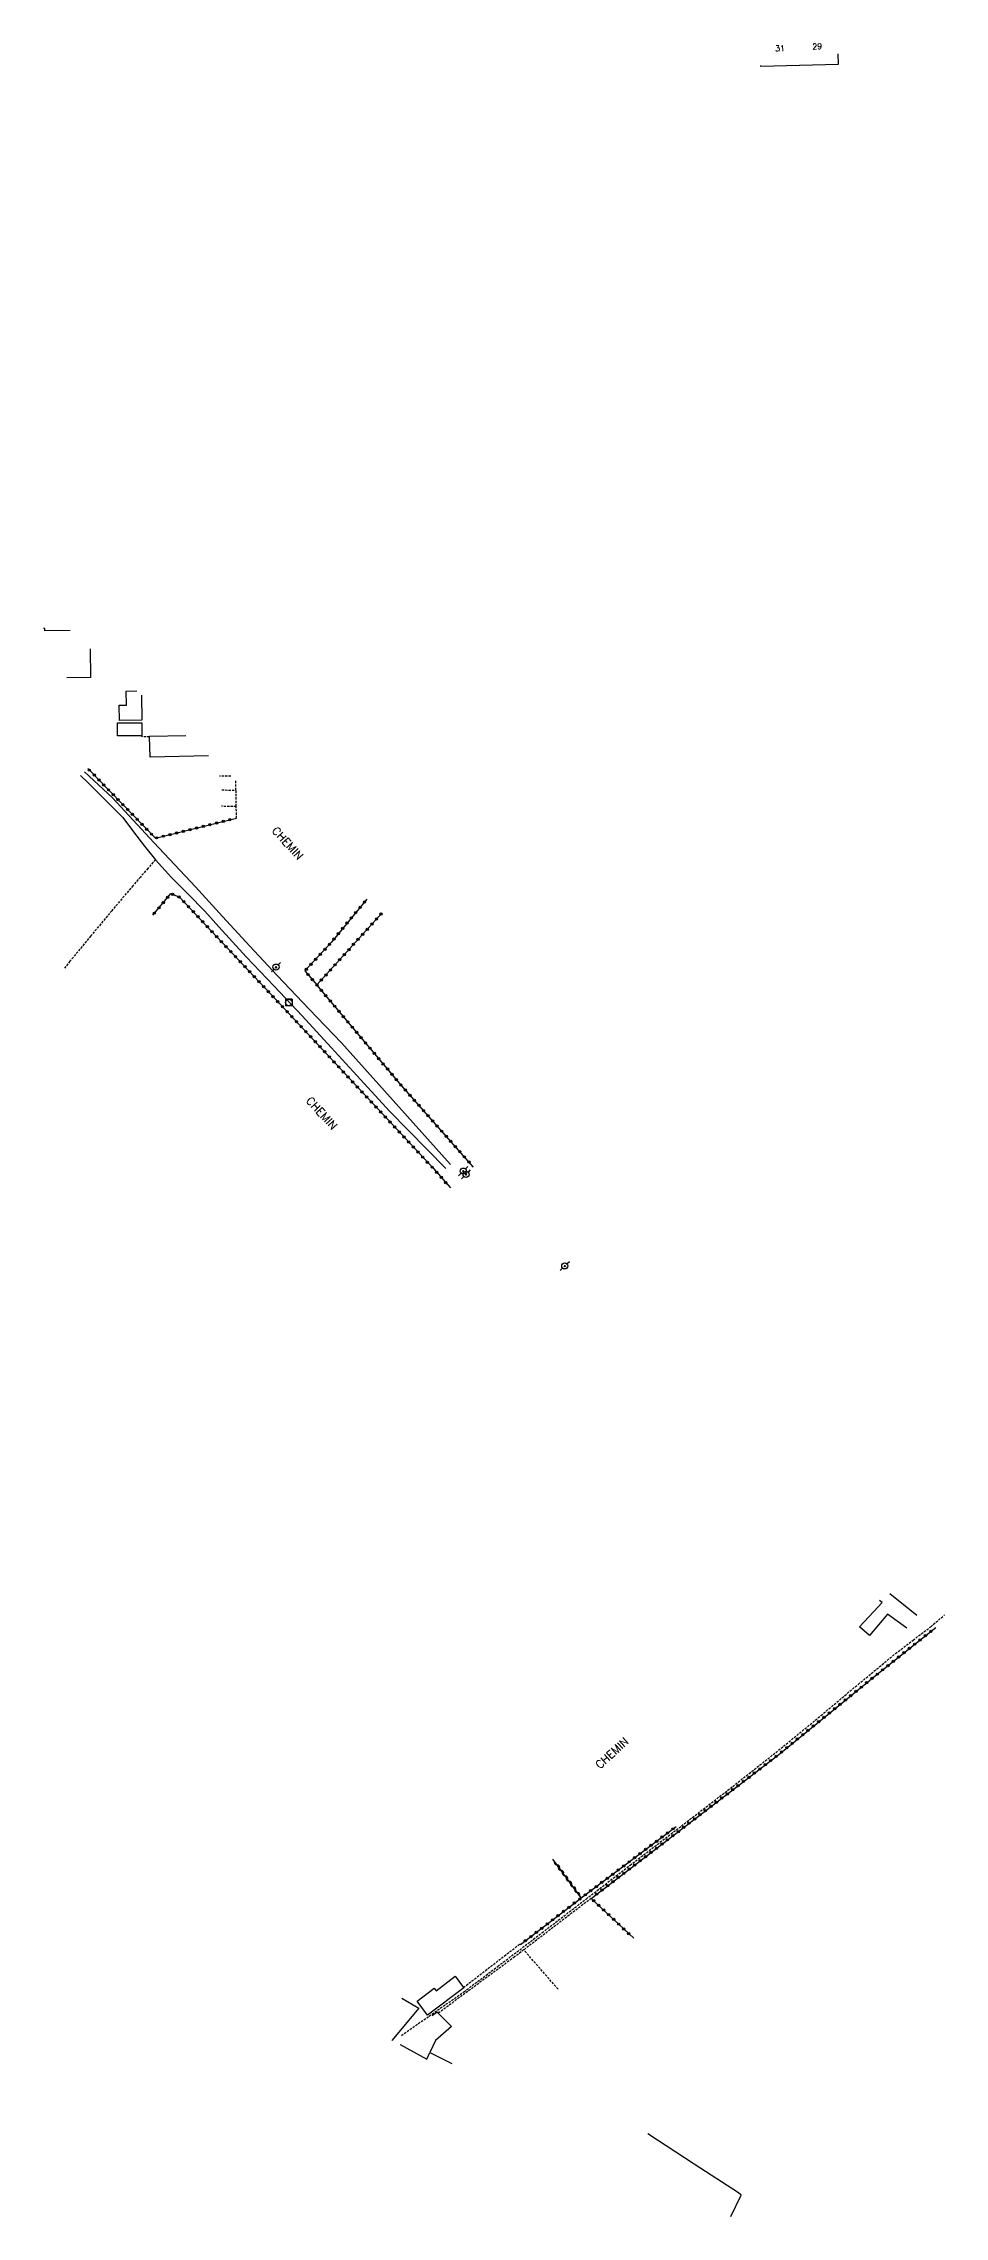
# Model space of a CAD drawing. Header units: millimetres. Extents: x 109074 to 109914, y 128420 to 128950.
# Drawn here: x 109717.2 to 109914.3, y 128475.1 to 128950.3 of the extents above; entities that cross this region are included whole.
import ezdxf
from ezdxf.enums import TextEntityAlignment as Align

# ---------------------------------------------------------------- set-up
doc = ezdxf.new("R2010")
doc.units = ezdxf.units.MM
doc.linetypes.add('DASHED', pattern=[0.75, 0.5, -0.25])
doc.layers.get('0').update_dxf_attribs({"linetype": 'CONTINUOUS'})
for name, color, linetype in [('W0070', 7, 'DASHED'), ('W0071', 7, 'CONTINUOUS'), ('W0100', 7, 'CONTINUOUS'), ('W0101', 7, 'CONTINUOUS'), ('W0104', 1, 'CONTINUOUS'), ('W0112', 1, 'DASHED'), ('W0310', 3, 'CONTINUOUS'), ('W0323', 7, 'CONTINUOUS'), ('W0420', 7, 'CONTINUOUS'), ('W0473', 7, 'CONTINUOUS'), ('W0989', 7, 'CONTINUOUS'), ('W0991', 7, 'CONTINUOUS'), ('W1102', 7, 'CONTINUOUS')]:
    doc.layers.add(name, color=color, linetype=linetype)
doc.styles.get("Standard").update_dxf_attribs({"font": 'romans.shx', "width": 0.85})

# ---------------------------------------------------------------- blocks, each defined once
blk = doc.blocks.new('T420')
for p, q in [((0.75, 0.75), (-0.75, 0.75)), ((-0.75, 0.75), (-0.75, -0.75)), ((0.75, 0.75), (0.75, -0.75)), ((0.75, -0.75), (-0.75, -0.75))]:
    blk.add_line(p, q)
blk.add_ellipse((0, 0), major_axis=(-0.53, 0.53), ratio=1, start_param=3.926991, end_param=10.210176)
blk = doc.blocks.new('T473')
for p, q in [((-0.166667, 0.166667), (0.166667, -0.166667)), ((-0.166667, -0.166667), (0.166667, 0.166667)), ((0.500001, 0.500001), (1.000002, 1.000002)), ((-1.000002, -1.000002), (-0.500001, -0.500001))]:
    blk.add_line(p, q)
blk.add_ellipse((0, 0), major_axis=(0.471405, 0.471405), ratio=1, start_param=5.4977871438, end_param=11.780972451)
blk = doc.blocks.new('t323o')
at = {"color": 0, "linetype": 'Continuous'}
for radius in [0.25, 0.15]:
    blk.add_circle((0, 0), radius, dxfattribs=at)
blk = doc.blocks.new('t310o')
at = {"color": 0, "linetype": 'Continuous'}
for centre, start, end in [((-0.5, 0.38), 216.8699, 323.1304), ((0.5, -0.37), 36.8699, 143.1303)]:
    blk.add_arc(centre, 0.625, start, end, dxfattribs=at)

msp = doc.modelspace()

# ---------------------------------------------------------------- linework, layer by layer
at = {"layer": 'W0070'}
for points in [[(109741.67, 128771.77), (109740.03, 128769.87), (109738.39, 128767.98), (109736.76, 128766.08), (109732.13, 128760.61), (109727.54, 128755.09), (109722.99, 128749.55), (109721.81, 128748.08)], [(109795.5, 128514.68), (109801.55, 128518.9), (109809.17, 128524.21), (109816.59, 128529.78), (109826.25, 128537.12), (109835.89, 128544.5), (109845.51, 128551.89), (109856.76, 128560.49), (109867.98, 128569.12), (109879.1, 128577.89), (109887.28, 128584.63), (109895.4, 128591.44), (109903.59, 128598.17), (109907.43, 128601.12), (109911.29, 128604.05), (109914.32, 128606.62)]]:
    msp.add_lwpolyline(points, dxfattribs=at)
at = {"layer": 'W0071'}
for points in [[(109725.3, 128790.16), (109726.97, 128788.57), (109731.38, 128784.19), (109734.53, 128780.96)], [(109806.2, 128705.15), (109806.2, 128705.15), (109806.2, 128705.15), (109806.2, 128705.15), (109806.2, 128705.15), (109806.2, 128705.15), (109782.42, 128731.75), (109782.42, 128731.75), (109775.33, 128739.08), (109768.29, 128746.46), (109762.32, 128752.89), (109756.38, 128759.35), (109750.43, 128765.8), (109741.37, 128775.55), (109732.3, 128785.27), (109726.16, 128791.01)], [(109734.53, 128780.96), (109736.89, 128777.85), (109739.26, 128774.74), (109741.67, 128771.77), (109741.71, 128771.71), (109745.2, 128767.89), (109748.86, 128764.21), (109752.51, 128760.53)], [(109752.51, 128760.53), (109755.53, 128757.07), (109761.57, 128750.55), (109767.67, 128744.1), (109773.76, 128737.62), (109780.16, 128730.68), (109786.54, 128723.72), (109792.91, 128716.75), (109792.91, 128716.75), (109805.24, 128704.27), (109805.24, 128704.27), (109805.24, 128704.27), (109805.24, 128704.27)]]:
    msp.add_lwpolyline(points, dxfattribs=at)
at = {"layer": 'W0100'}
msp.add_lwpolyline([(109890.96, 128948), (109891.02, 128945.67), (109882.64, 128945.43), (109882.57, 128945.43), (109874.15, 128945.2), (109874.14, 128945.43)], dxfattribs=at)
at = {"layer": 'W0101'}
for points in [[(109723.01, 128821.87), (109717.48, 128821.82), (109717.47, 128822.31), (109717.18, 128822.31)], [(109908.22, 128606.48), (109908.22, 128606.48), (109902.35, 128611.22)], [(109795.62, 128522.83), (109799.33, 128520.64), (109793.37, 128513.53), (109793.37, 128513.53)], [(109795.19, 128512.69), (109795.19, 128512.69), (109801.03, 128509.5), (109801.72, 128510.97), (109806.56, 128508.55)]]:
    msp.add_lwpolyline(points, dxfattribs=at)
at = {"layer": 'W0104'}
for points in [[(109727.43, 128817.87), (109727.47, 128811.62), (109722.29, 128811.57)], [(109733.79, 128802.18), (109733.74, 128805.54), (109735.36, 128805.57), (109735.31, 128808.63), (109737.62, 128808.66)], [(109738.65, 128807.73), (109738.74, 128802.26), (109733.79, 128802.18)], [(109740.51, 128794.16), (109740.39, 128798.62), (109740.39, 128798.75), (109748.36, 128798.96)], [(109753.3, 128794.49), (109740.51, 128794.16)], [(109906.07, 128603.76), (109906.07, 128603.76), (109901.85, 128606.77), (109897.93, 128602.13), (109895.69, 128604.02), (109899.81, 128608.39), (109900.64, 128609.34), (109900.09, 128609.8)], [(109802.26, 128519.03), (109803.31, 128519.8), (109803.57, 128519.54), (109806.45, 128516.61), (109802.97, 128513.55), (109801.72, 128510.97)]]:
    msp.add_lwpolyline(points, dxfattribs=at)
for points in [[(109733.41, 128798.87), (109733.42, 128801.71), (109738.7, 128801.69), (109738.69, 128798.82)], [(109801.24, 128519.13), (109798.94, 128522.18), (109802.66, 128524.99), (109803.07, 128524.45), (109807.24, 128527.6), (109809.08, 128525.16), (109809.13, 128525.1)]]:
    msp.add_lwpolyline(points, close=True, dxfattribs=at)
at = {"layer": 'W0112'}
for points in [[(109740.39, 128798.62), (109738.82, 128798.65), (109738.69, 128798.82)], [(109758.2, 128790.06), (109755.67, 128790.07)], [(109759.42, 128780.86), (109759.37, 128783.41), (109759.31, 128786.99), (109759.27, 128789.1)], [(109756.19, 128787.02), (109759.31, 128786.99)], [(109759.37, 128783.41), (109756.12, 128783.44)], [(109837.02, 128544.65), (109822.27, 128533.38), (109820.26, 128531.85), (109803.57, 128519.54)], [(109809.08, 128525.16), (109821.44, 128534.69)], [(109829.76, 128524.79), (109822.27, 128533.38)]]:
    msp.add_lwpolyline(points, dxfattribs=at)
at = {"layer": 'W0310'}
msp.add_lwpolyline([(109834.84, 128544.75), (109828.65, 128553.19)], dxfattribs=at)
at = {"layer": 'W0323'}
for points in [[(109726.88, 128791.72), (109741.67, 128776.48), (109759.42, 128780.86)], [(109741.11, 128759.65), (109745.04, 128764.35), (109746.94, 128763.59), (109767.94, 128741.28), (109802.41, 128704.32), (109806.2, 128700.04), (109806.2, 128700.04), (109806.2, 128700.04)], [(109787.95, 128763.17), (109780.19, 128753.75), (109774.37, 128747.46), (109776.99, 128744.37)], [(109811.26, 128704.54), (109795.48, 128722.39), (109776.99, 128744.37), (109791.28, 128760.16)], [(109837.02, 128544.65), (109878.03, 128576.13), (109900.66, 128594.54), (109912.4, 128603.9)], [(109821.44, 128534.69), (109821.58, 128534.58), (109834.68, 128544.63), (109834.84, 128544.75), (109855.63, 128560.39)], [(109846.31, 128535.92), (109837.02, 128544.65)]]:
    msp.add_lwpolyline(points, dxfattribs=at)
at = {"layer": 'W1102'}
msp.add_lwpolyline([(109867.57, 128475.07), (109869.85, 128479.71), (109869.22, 128480.23), (109859.51, 128486.55), (109849.37, 128493.16)], dxfattribs=at)

# ---------------------------------------------------------------- block references
at = {"layer": 'W0310', "rotation": 126.2709644720059}
for p in [(109829.52, 128552.01), (109830.4, 128550.8), (109831.29, 128549.59), (109832.18, 128548.38), (109833.07, 128547.17), (109833.95, 128545.96)]:
    msp.add_blockref('t310o', p, dxfattribs=at)
at = {"layer": 'W0323'}
for p, rotation in [((109727.24, 128791.35), 314.1411673624613), ((109728.29, 128790.27), 314.1411673624613), ((109729.33, 128789.19), 314.1411673624613), ((109730.38, 128788.12), 314.1411673624613), ((109731.42, 128787.04), 314.1411673624613), ((109732.46, 128785.97), 314.1411673624613), ((109733.51, 128784.89), 314.1411673624613), ((109734.55, 128783.81), 314.1411673624613), ((109735.6, 128782.74), 314.1411673624613), ((109736.64, 128781.66), 314.1411673624613), ((109737.69, 128780.58), 314.1411673624613), ((109738.73, 128779.51), 314.1411673624613), ((109753.59, 128779.42), 13.86142271451785), ((109755.05, 128779.78), 13.86142271451785), ((109756.51, 128780.14), 13.86142271451785), ((109757.96, 128780.5), 13.86142271451785), ((109739.78, 128778.43), 314.1411673624613), ((109740.82, 128777.35), 314.1411673624613), ((109741.94, 128776.55), 13.86142271451785), ((109743.4, 128776.91), 13.86142271451785), ((109744.86, 128777.27), 13.86142271451785), ((109746.31, 128777.63), 13.86142271451785), ((109747.77, 128777.99), 13.86142271451785), ((109749.23, 128778.34), 13.86142271451785), ((109750.68, 128778.7), 13.86142271451785), ((109752.14, 128779.06), 13.86142271451785), ((109742.44, 128761.24), 50.09863668026289), ((109743.4, 128762.39), 50.09863668026289), ((109744.36, 128763.54), 50.09863668026289), ((109745.45, 128764.19), 338.1985905134968), ((109746.84, 128763.63), 338.1985905134968), ((109747.9, 128762.58), 313.2674995594076), ((109748.92, 128761.48), 313.2674995594076), ((109749.95, 128760.39), 313.2674995594076), ((109785.52, 128760.22), 230.5408495133685), ((109786.47, 128761.38), 230.5408495133685), ((109787.42, 128762.54), 230.5408495133685), ((109741.47, 128760.08), 50.09863668026289), ((109750.98, 128759.3), 313.2674995594076), ((109752.01, 128758.21), 313.2674995594076), ((109753.04, 128757.11), 313.2674995594076), ((109754.06, 128756.02), 313.2674995594076), ((109781.7, 128755.59), 230.5408495133685), ((109782.66, 128756.75), 230.5408495133685), ((109783.61, 128757.9), 230.5408495133685), ((109784.56, 128759.06), 230.5408495133685), ((109787.03, 128755.46), 47.84519023992417), ((109788.03, 128756.57), 47.84519023992417), ((109789.04, 128757.68), 47.84519023992417), ((109790.05, 128758.79), 47.84519023992417), ((109791.05, 128759.9), 47.84519023992417), ((109755.09, 128754.93), 313.2674995594076), ((109756.12, 128753.84), 313.2674995594076), ((109757.15, 128752.74), 313.2674995594076), ((109758.18, 128751.65), 313.2674995594076), ((109777.73, 128751.09), 227.222585272002), ((109778.75, 128752.19), 227.222585272002), ((109779.77, 128753.29), 227.222585272002), ((109780.75, 128754.43), 230.5408495133685), ((109783, 128751.01), 47.84519023992417), ((109784.01, 128752.12), 47.84519023992417), ((109785.01, 128753.23), 47.84519023992417), ((109786.02, 128754.34), 47.84519023992417), ((109759.2, 128750.56), 313.2674995594076), ((109760.23, 128749.47), 313.2674995594076), ((109761.26, 128748.38), 313.2674995594076), ((109762.29, 128747.28), 313.2674995594076), ((109763.32, 128746.19), 313.2674995594076), ((109774.67, 128747.79), 227.222585272002), ((109775.05, 128746.66), 310.2944928677601), ((109775.69, 128748.89), 227.222585272002), ((109776.71, 128749.99), 227.222585272002), ((109778.97, 128746.56), 47.84519023992417), ((109779.98, 128747.67), 47.84519023992417), ((109780.99, 128748.78), 47.84519023992417), ((109781.99, 128749.9), 47.84519023992417), ((109764.34, 128745.1), 313.2674995594076), ((109765.37, 128744.01), 313.2674995594076), ((109766.4, 128742.91), 313.2674995594076), ((109767.43, 128741.82), 313.2674995594076), ((109776.02, 128745.51), 310.2944928677601), ((109777.02, 128744.33), 130.0711939862008), ((109777.97, 128745.45), 47.84519023992417), ((109777.99, 128743.19), 130.0711939862008), ((109778.95, 128742.04), 130.0711939862008), ((109768.45, 128740.73), 313.0035174993216), ((109769.48, 128739.63), 313.0035174993216), ((109770.5, 128738.53), 313.0035174993216), ((109771.52, 128737.44), 313.0035174993216), ((109772.55, 128736.34), 313.0035174993216), ((109779.92, 128740.89), 130.0711939862008), ((109780.88, 128739.74), 130.0711939862008), ((109781.85, 128738.59), 130.0711939862008), ((109782.81, 128737.45), 130.0711939862008), ((109773.57, 128735.24), 313.0035174993216), ((109774.59, 128734.15), 313.0035174993216), ((109775.62, 128733.05), 313.0035174993216), ((109776.64, 128731.95), 313.0035174993216), ((109783.78, 128736.3), 130.0711939862008), ((109784.75, 128735.15), 130.0711939862008), ((109785.71, 128734), 130.0711939862008), ((109786.68, 128732.86), 130.0711939862008), ((109787.64, 128731.71), 130.0711939862008), ((109777.66, 128730.86), 313.0035174993216), ((109778.69, 128729.76), 313.0035174993216), ((109779.71, 128728.66), 313.0035174993216), ((109780.73, 128727.56), 313.0035174993216), ((109788.61, 128730.56), 130.0711939862008), ((109789.57, 128729.41), 130.0711939862008), ((109790.54, 128728.26), 130.0711939862008), ((109791.5, 128727.12), 130.0711939862008), ((109781.75, 128726.47), 313.0035174993216), ((109782.78, 128725.37), 313.0035174993216), ((109783.8, 128724.27), 313.0035174993216), ((109784.82, 128723.18), 313.0035174993216), ((109785.85, 128722.08), 313.0035174993216), ((109792.47, 128725.97), 130.0711939862008), ((109793.44, 128724.82), 130.0711939862008), ((109794.4, 128723.67), 130.0711939862008), ((109795.37, 128722.52), 130.0711939862008), ((109786.87, 128720.98), 313.0035174993216), ((109787.89, 128719.89), 313.0035174993216), ((109788.92, 128718.79), 313.0035174993216), ((109789.94, 128717.69), 313.0035174993216), ((109796.36, 128721.4), 131.4734050220853), ((109797.35, 128720.27), 131.4734050220853), ((109798.34, 128719.15), 131.4734050220853), ((109799.34, 128718.03), 131.4734050220853), ((109790.96, 128716.59), 313.0035174993216), ((109791.99, 128715.5), 313.0035174993216), ((109793.01, 128714.4), 313.0035174993216), ((109794.03, 128713.3), 313.0035174993216), ((109800.33, 128716.9), 131.4734050220853), ((109801.32, 128715.78), 131.4734050220853), ((109802.32, 128714.65), 131.4734050220853), ((109803.31, 128713.53), 131.4734050220853), ((109795.05, 128712.21), 313.0035174993216), ((109796.08, 128711.11), 313.0035174993216), ((109797.1, 128710.01), 313.0035174993216), ((109798.12, 128708.92), 313.0035174993216), ((109799.15, 128707.82), 313.0035174993216), ((109804.3, 128712.41), 131.4734050220853), ((109805.3, 128711.28), 131.4734050220853), ((109806.29, 128710.16), 131.4734050220853), ((109807.28, 128709.03), 131.4734050220853), ((109808.28, 128707.91), 131.4734050220853), ((109800.17, 128706.72), 313.0035174993216), ((109801.19, 128705.62), 313.0035174993216), ((109802.22, 128704.53), 313.0035174993216), ((109803.22, 128703.41), 311.5231516424469), ((109809.27, 128706.79), 131.4734050220853), ((109810.26, 128705.66), 131.4734050220853), ((109804.21, 128702.29), 311.5231516424469), ((109805.2, 128701.16), 311.5231516424469), ((109906.63, 128599.29), 38.55244760748571), ((109907.8, 128600.23), 38.55244760748571), ((109908.97, 128601.16), 38.55244760748571), ((109910.14, 128602.1), 38.55244760748571), ((109911.32, 128603.03), 38.55244760748571), ((109900.76, 128594.62), 38.55244760748571), ((109901.93, 128595.55), 38.55244760748571), ((109903.11, 128596.49), 38.55244760748571), ((109904.28, 128597.42), 38.55244760748571), ((109905.45, 128598.36), 38.55244760748571), ((109894.94, 128589.89), 39.12910844265789), ((109896.11, 128590.83), 39.12910844265789), ((109897.27, 128591.78), 39.12910844265789), ((109898.43, 128592.73), 39.12910844265789), ((109899.6, 128593.67), 39.12910844265789), ((109889.12, 128585.15), 39.12910844265789), ((109890.29, 128586.1), 39.12910844265789), ((109891.45, 128587.05), 39.12910844265789), ((109892.61, 128587.99), 39.12910844265789), ((109893.78, 128588.94), 39.12910844265789), ((109883.31, 128580.42), 39.12910844265789), ((109884.47, 128581.37), 39.12910844265789), ((109885.63, 128582.31), 39.12910844265789), ((109886.8, 128583.26), 39.12910844265789), ((109887.96, 128584.21), 39.12910844265789), ((109876.29, 128574.79), 37.51048068299148), ((109877.48, 128575.7), 37.51048068299148), ((109878.65, 128576.64), 39.12910844265789), ((109879.81, 128577.58), 39.12910844265789), ((109880.98, 128578.53), 39.12910844265789), ((109882.14, 128579.48), 39.12910844265789), ((109870.34, 128570.22), 37.51048068299148), ((109871.53, 128571.14), 37.51048068299148), ((109872.72, 128572.05), 37.51048068299148), ((109873.91, 128572.96), 37.51048068299148), ((109875.1, 128573.88), 37.51048068299148), ((109864.39, 128565.66), 37.51048068299148), ((109865.58, 128566.57), 37.51048068299148), ((109866.77, 128567.48), 37.51048068299148), ((109867.96, 128568.4), 37.51048068299148), ((109869.15, 128569.31), 37.51048068299148), ((109858.44, 128561.09), 37.51048068299148), ((109859.63, 128562), 37.51048068299148), ((109860.82, 128562.92), 37.51048068299148), ((109862.01, 128563.83), 37.51048068299148), ((109863.2, 128564.74), 37.51048068299148), ((109850.11, 128556.24), 36.95358607115286), ((109851.31, 128557.14), 36.95358607115286), ((109852.49, 128556.52), 37.51048068299148), ((109852.51, 128558.04), 36.95358607115286), ((109853.68, 128557.44), 37.51048068299148), ((109853.71, 128558.94), 36.95358607115286), ((109854.87, 128558.35), 37.51048068299148), ((109854.91, 128559.85), 36.95358607115286), ((109856.06, 128559.26), 37.51048068299148), ((109857.25, 128560.18), 37.51048068299148), ((109844.12, 128551.73), 36.95358607115286), ((109845.32, 128552.63), 36.95358607115286), ((109845.35, 128551.04), 37.51048068299148), ((109846.52, 128553.53), 36.95358607115286), ((109846.54, 128551.96), 37.51048068299148), ((109847.71, 128554.44), 36.95358607115286), ((109847.73, 128552.87), 37.51048068299148), ((109848.91, 128555.34), 36.95358607115286), ((109848.92, 128553.78), 37.51048068299148), ((109850.11, 128554.7), 37.51048068299148), ((109851.3, 128555.61), 37.51048068299148), ((109836.93, 128546.32), 36.95358607115286), ((109838.13, 128547.22), 36.95358607115286), ((109839.32, 128548.12), 36.95358607115286), ((109839.4, 128546.48), 37.51048068299148), ((109840.52, 128549.02), 36.95358607115286), ((109840.59, 128547.39), 37.51048068299148), ((109841.72, 128549.93), 36.95358607115286), ((109841.78, 128548.3), 37.51048068299148), ((109842.92, 128550.83), 36.95358607115286), ((109842.97, 128549.22), 37.51048068299148), ((109844.16, 128550.13), 37.51048068299148), ((109830.96, 128541.78), 37.49453917928482), ((109832.15, 128542.69), 37.49453917928482), ((109833.34, 128543.6), 37.49453917928482), ((109834.53, 128544.51), 37.49453917928482), ((109835.73, 128545.42), 36.95358607115286), ((109837.57, 128544.14), 136.7764788533113), ((109838.21, 128545.56), 37.51048068299148), ((109838.66, 128543.11), 136.7764788533113), ((109839.75, 128542.08), 136.7764788533113), ((109825.01, 128537.21), 37.49453917928482), ((109826.2, 128538.12), 37.49453917928482), ((109827.39, 128539.04), 37.49453917928482), ((109828.58, 128539.95), 37.49453917928482), ((109829.77, 128540.86), 37.49453917928482), ((109840.85, 128541.05), 136.7764788533113), ((109841.94, 128540.03), 136.7764788533113), ((109843.03, 128539), 136.7764788533113), ((109844.12, 128537.97), 136.7764788533113), ((109845.22, 128536.95), 136.7764788533113), ((109822.63, 128535.38), 37.49453917928482), ((109823.82, 128536.3), 37.49453917928482)]:
    msp.add_blockref('t323o', p, dxfattribs=dict(at, rotation=rotation))
at = {"layer": 'W0420'}
msp.add_blockref('T420', (109770.87, 128740.54), dxfattribs=at)
at = {"layer": 'W0473'}
for p in [(109768.06, 128748.28), (109809.01, 128703.67), (109809.64, 128702.97), (109831.24, 128682.94)]:
    msp.add_blockref('T473', p, dxfattribs=at)

# ---------------------------------------------------------------- texts
at = {"layer": 'W0989'}
for rotation, p in [(312.3762, (109767.68, 128778.58)), (312.3762, (109775.14, 128719.56)), (42.3762, (109838.34, 128573.48))]:
    msp.add_text('CHEMIN', height=1.75, rotation=rotation, dxfattribs=at).set_placement(p, align=Align.MIDDLE_LEFT)
at = {"layer": 'W0991'}
for s, p in [('31', (109878.33, 128949.19)), ('29', (109886.47, 128949.61))]:
    msp.add_text(s, height=1.25, rotation=2.2053, dxfattribs=at).set_placement(p, align=Align.MIDDLE)

doc.saveas('drawing.dxf')
